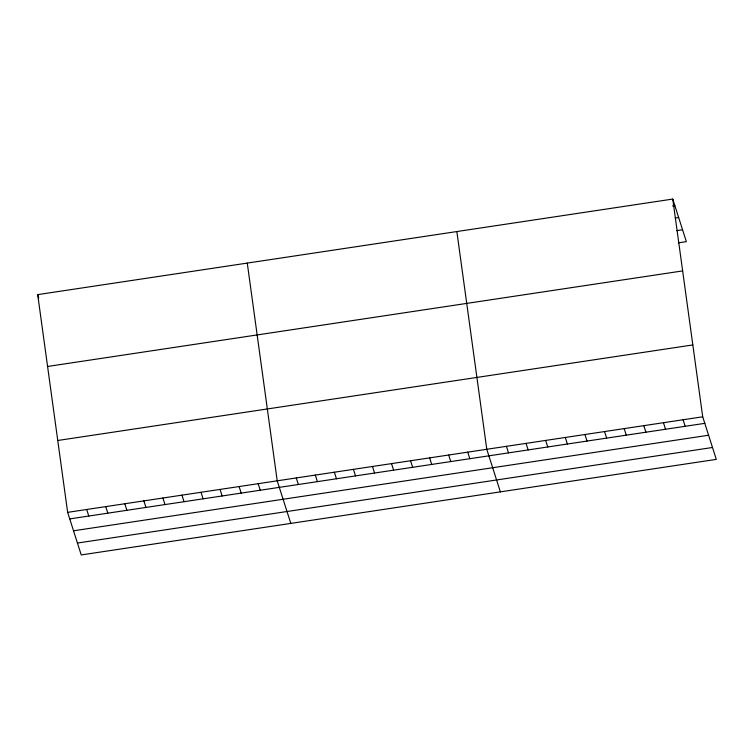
<?xml version="1.0" encoding="UTF-8"?>
<svg xmlns="http://www.w3.org/2000/svg" width="754" height="754" viewBox="0 0 754 754"><rect width="100%" height="100%" fill="white"/><g stroke="black" fill="none" stroke-linecap="round" stroke-linejoin="round"><path stroke-width="1.13" d="M672.766 199.065L702.709 416.792L716.3 459.374L81.234 554.935L67.643 512.352L37.7 294.626L672.766 199.065L686.357 241.648L678.28 242.863M672.549 205.965L674.858 205.616M675.188 218.029L678.657 217.51M676.79 230.63L682.568 229.763M47.577 366.472L682.653 270.912M57.756 440.496L692.832 344.936M67.643 512.352L702.709 416.792M69.736 518.903L704.801 423.343M73.524 530.797L708.59 435.237M77.436 543.05L712.502 447.49M683.077 419.742L685.169 426.302M663.445 422.692L665.537 429.252M643.822 425.652L645.914 432.202M624.189 428.602L626.282 435.162M604.557 431.561L606.65 438.112M584.934 434.511L587.027 441.071M565.302 437.461L567.394 444.021M545.67 440.421L547.762 446.971M526.047 443.371L528.139 449.931M506.415 446.321L508.507 452.881M500.373 491.872L486.782 449.28L456.849 231.553M467.734 452.146L469.827 458.705M448.677 455.011L450.769 461.571M429.629 457.876L431.722 464.436M410.572 460.751L412.664 467.301M391.524 463.616L393.616 470.166M372.476 466.481L374.568 473.041M353.419 469.346L355.511 475.906M334.371 472.211L336.463 478.771M315.313 475.077L317.406 481.636M296.265 477.951L298.358 484.502M290.808 523.408L277.208 480.816L247.274 263.089M258.16 483.682L260.253 490.241M239.103 486.547L241.195 493.107M220.055 489.412L222.147 495.972M201.007 492.277L203.099 498.837M181.95 495.152L184.042 501.702M162.902 498.017L164.994 504.567M143.844 500.882L145.937 507.442M124.796 503.747L126.889 510.307M105.739 506.613L107.831 513.172M37.7 294.626L38.746 297.896M86.691 509.478L88.784 516.038"/></g></svg>
